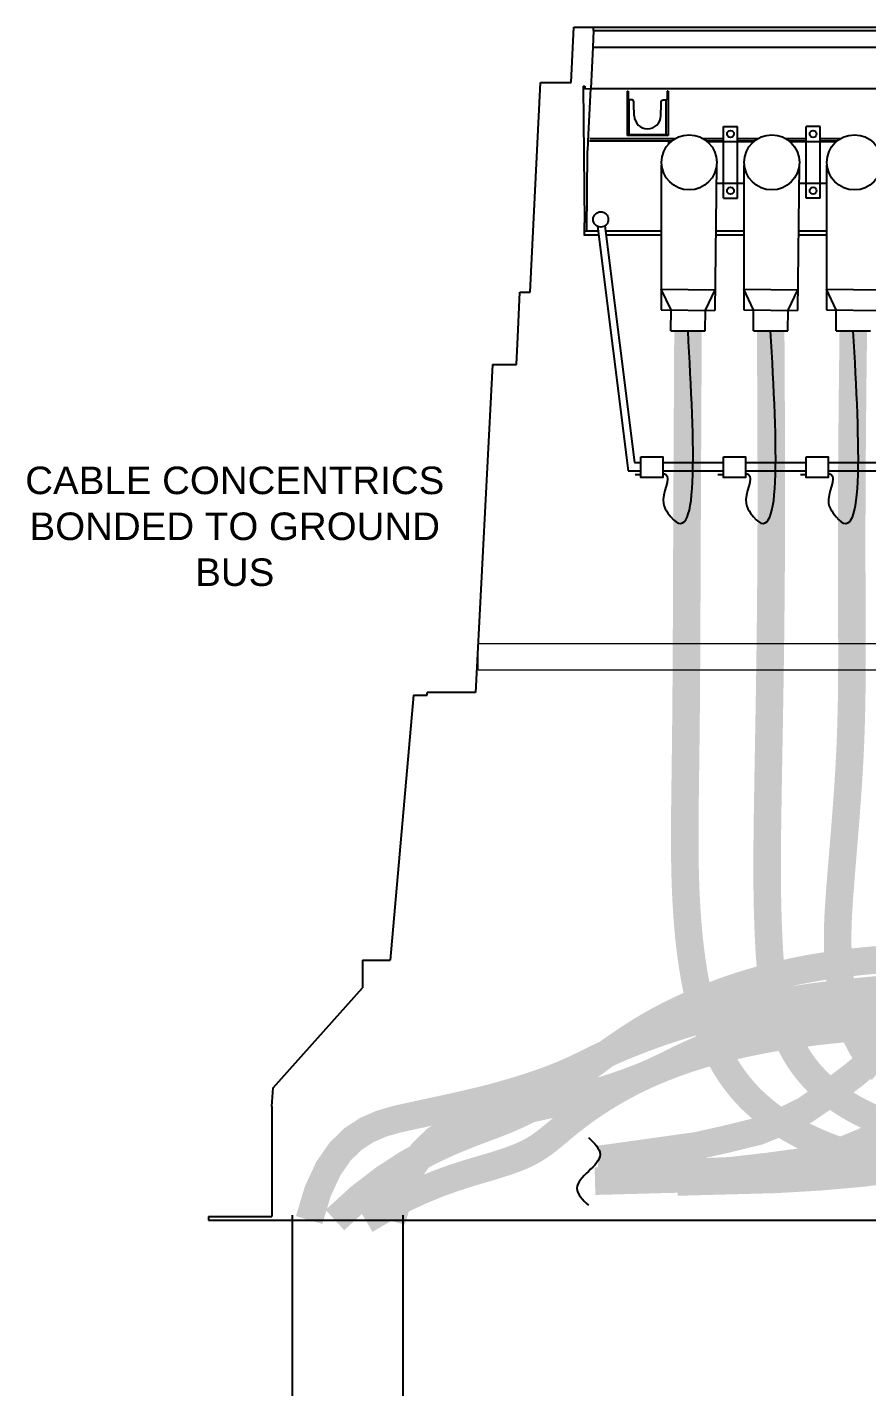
# Model space of a CAD drawing. Header units: feet. Extents: x -689 to 1837, y -511 to 1546.
# Drawn here: x 919.3 to 980.3, y 1277.7 to 1376.4 of the extents above; entities that cross this region are included whole.
import ezdxf

# ---------------------------------------------------------------- set-up
doc = ezdxf.new("R2010")
doc.units = ezdxf.units.FT
doc.header["$MEASUREMENT"] = 0
for name, color, linetype in [('CABLE', 2, 'Continuous'), ('EQUIPMENT', 6, 'Continuous'), ('TEXT', 1, 'Continuous')]:
    doc.layers.add(name, color=color, linetype=linetype)
doc.layers.add('CONDUIT', color=6, linetype='Continuous', lineweight=18)
doc.styles.add('NEI-A', font='arial.ttf')

msp = doc.modelspace()

# ---------------------------------------------------------------- linework, layer by layer
at = {"layer": 'CABLE', "const_width": 2}
for points in [[(967.27106, 1354.39136), (967.26477, 1353.22388), (967.25925, 1352.1955), (967.25441, 1351.29002), (967.25016, 1350.49129), (967.24641, 1349.78312), (967.24307, 1349.14934), (967.24006, 1348.57378), (967.23729, 1348.04025), (967.23468, 1347.53475), (967.2322, 1347.05187), (967.22983, 1346.58839), (967.22757, 1346.14105), (967.22539, 1345.70663), (967.22327, 1345.28188), (967.22121, 1344.86357), (967.21918, 1344.44847), (967.21717, 1344.03386), (967.21518, 1343.61922), (967.21321, 1343.20453), (967.21126, 1342.78981), (967.20934, 1342.37504), (967.20743, 1341.96022), (967.20555, 1341.54536), (967.20369, 1341.13045), (967.20185, 1340.71549), (967.20004, 1340.30048), (967.19825, 1339.88542), (967.19648, 1339.47031), (967.19473, 1339.05514), (967.19301, 1338.63993), (967.1913, 1338.22468), (967.18962, 1337.80937), (967.18795, 1337.39401), (967.18629, 1336.9786), (967.18465, 1336.56317), (967.183, 1336.1477), (967.18135, 1335.7322), (967.17968, 1335.3167), (967.17799, 1334.90118), (967.17628, 1334.48565), (967.17454, 1334.07013), (967.17275, 1333.65463), (967.17092, 1333.23914), (967.16903, 1332.82368), (967.16708, 1332.40825), (967.16505, 1331.99287), (967.16295, 1331.57755), (967.16075, 1331.16229), (967.15846, 1330.74709), (967.15607, 1330.33198), (967.15356, 1329.91695), (967.15094, 1329.50202), (967.14819, 1329.08719), (967.1453, 1328.67247), (967.14226, 1328.25788), (967.13908, 1327.84341), (967.13574, 1327.42908), (967.13222, 1327.01489), (967.12854, 1326.60086), (967.12466, 1326.187), (967.1206, 1325.7733), (967.11634, 1325.35978), (967.11188, 1324.94645), (967.10719, 1324.53331), (967.1023, 1324.12038), (967.09721, 1323.70764), (967.09198, 1323.29509), (967.08662, 1322.88272), (967.08119, 1322.47052), (967.0757, 1322.05849), (967.07019, 1321.64661), (967.06471, 1321.23489), (967.0593, 1320.8233), (967.05407, 1320.41181), (967.04915, 1320.00037), (967.04467, 1319.58894), (967.04076, 1319.17749), (967.03754, 1318.76596), (967.03514, 1318.35431), (967.0337, 1317.9425), (967.03333, 1317.53048), (967.03419, 1317.11821), (967.0364, 1316.70564), (967.04012, 1316.29272), (967.04547, 1315.87941), (967.05261, 1315.46565), (967.06167, 1315.0514), (967.0728, 1314.6366), (967.08612, 1314.22122), (967.10181, 1313.80523), (967.11999, 1313.38858), (967.14082, 1312.97126), (967.16444, 1312.55323), (967.19102, 1312.13446), (967.22069, 1311.71494), (967.2536, 1311.29461), (967.28993, 1310.8735), (967.32989, 1310.45177), (967.37374, 1310.02962), (967.42173, 1309.60725), (967.4741, 1309.18486), (967.53111, 1308.76265), (967.593, 1308.34083), (967.66001, 1307.9196), (967.73242, 1307.49918), (967.81052, 1307.0799), (967.89462, 1306.66213), (967.98505, 1306.24622), (968.08212, 1305.83252), (968.18614, 1305.42139), (968.29742, 1305.0132), (968.4163, 1304.60829), (968.54307, 1304.20702), (968.67805, 1303.80976), (968.82157, 1303.41686), (968.97393, 1303.02868), (969.13546, 1302.64559), (969.30647, 1302.26794), (969.48727, 1301.89609), (969.67819, 1301.53041), (969.87952, 1301.17123), (970.09146, 1300.81883), (970.3142, 1300.47349), (970.54793, 1300.13547), (970.79283, 1299.80503), (971.04909, 1299.48243), (971.31689, 1299.16794), (971.59642, 1298.86183), (971.8878, 1298.56432), (972.19086, 1298.2754), (972.50538, 1297.99506), (972.83113, 1297.72324), (973.16789, 1297.45993), (973.51541, 1297.20508), (973.87348, 1296.95865), (974.24187, 1296.72061), (974.62033, 1296.49091), (975.00858, 1296.26948), (975.40629, 1296.0562), (975.81315, 1295.851), (976.22887, 1295.65376), (976.65313, 1295.46441), (977.08561, 1295.28283), (977.52602, 1295.10895), (977.97403, 1294.94265), (978.42934, 1294.78385), (978.89164, 1294.63245), (979.36062, 1294.48836), (979.83597, 1294.35147), (980.31738, 1294.2217), (980.80453, 1294.09895), (981.29713, 1293.98313)], [(973.27106, 1354.39136), (973.29305, 1350.79689), (973.30773, 1347.63708), (973.31587, 1344.86135), (973.31823, 1342.41909), (973.31558, 1340.25971), (973.30867, 1338.3326), (973.29828, 1336.58719), (973.28517, 1334.97286), (973.27005, 1333.44736), (973.25338, 1332.00175), (973.23558, 1330.63545), (973.21706, 1329.34784), (973.19823, 1328.13834), (973.17951, 1327.00635), (973.1613, 1325.95127), (973.14403, 1324.97251), (973.12801, 1324.06792), (973.11324, 1323.22919), (973.09961, 1322.44647), (973.08703, 1321.70989), (973.07539, 1321.00962), (973.0646, 1320.33578), (973.05455, 1319.67852), (973.04515, 1319.02799), (973.03639, 1318.37601), (973.02859, 1317.72108), (973.02218, 1317.06341), (973.01756, 1316.40317), (973.01515, 1315.74056), (973.01538, 1315.07577), (973.01866, 1314.40898), (973.0254, 1313.74038), (973.03593, 1313.07109), (973.05025, 1312.40591), (973.06825, 1311.75056), (973.08984, 1311.11077), (973.11492, 1310.49227), (973.14339, 1309.90076), (973.17515, 1309.34199), (973.21011, 1308.82168), (973.24822, 1308.34374), (973.28966, 1307.9048), (973.33465, 1307.49972), (973.38345, 1307.12332), (973.43627, 1306.77044), (973.49334, 1306.4359), (973.55491, 1306.11454), (973.62119, 1305.8012), (973.69243, 1305.4916), (973.76879, 1305.18499), (973.85046, 1304.88152), (973.93761, 1304.58134), (974.03043, 1304.28459), (974.12908, 1303.99142), (974.23375, 1303.70197), (974.3446, 1303.4164), (974.46182, 1303.13484), (974.58557, 1302.85743), (974.716, 1302.58432), (974.85328, 1302.31562), (974.99755, 1302.05148), (975.14899, 1301.79204), (975.30775, 1301.53743), (975.47399, 1301.28779), (975.64784, 1301.04323), (975.82929, 1300.8038), (976.01832, 1300.56951), (976.2149, 1300.34041), (976.41899, 1300.1165), (976.63057, 1299.89783), (976.84961, 1299.6844), (977.07607, 1299.47625), (977.3099, 1299.27338), (977.55099, 1299.07578), (977.79918, 1298.88339), (978.05432, 1298.69617), (978.31628, 1298.51409), (978.58491, 1298.33709), (978.86006, 1298.16514), (979.14158, 1297.9982), (979.42934, 1297.83621), (979.72318, 1297.67915), (980.02296, 1297.52695), (980.32853, 1297.37959), (980.63974, 1297.23702), (980.95645, 1297.09919), (981.2785, 1296.96607)], [(979.27106, 1354.39136), (979.22649, 1350.73084), (979.19433, 1347.52646), (979.17278, 1344.73588), (979.16003, 1342.31675), (979.15425, 1340.2267), (979.15362, 1338.4234), (979.15635, 1336.86448), (979.1606, 1335.5076), (979.16482, 1334.31409), (979.1685, 1333.26001), (979.17138, 1332.32513), (979.17319, 1331.4892), (979.17369, 1330.73198), (979.1726, 1330.03322), (979.16968, 1329.37268), (979.16466, 1328.73012), (979.15729, 1328.08862), (979.14731, 1327.44457), (979.13447, 1326.79769), (979.11852, 1326.14771), (979.0992, 1325.49434), (979.07626, 1324.83731), (979.04945, 1324.17634), (979.01852, 1323.51116), (978.98331, 1322.84155), (978.9441, 1322.16764), (978.90124, 1321.48961), (978.85511, 1320.80766), (978.80606, 1320.12199), (978.75448, 1319.43278), (978.70073, 1318.74023), (978.64517, 1318.04453), (978.58828, 1317.34686), (978.53097, 1316.65229), (978.47427, 1315.9669), (978.4192, 1315.29675), (978.36677, 1314.64791), (978.31801, 1314.02644), (978.27395, 1313.43841), (978.2356, 1312.88988), (978.20375, 1312.38501), (978.17828, 1311.92028), (978.15882, 1311.49029), (978.14502, 1311.0896), (978.13652, 1310.71281), (978.13296, 1310.35449), (978.13398, 1310.00921), (978.13922, 1309.67157), (978.1484, 1309.33706), (978.16163, 1309.00489), (978.17909, 1308.67518), (978.20096, 1308.34807), (978.22743, 1308.02369), (978.25867, 1307.70216), (978.29488, 1307.38361), (978.33623, 1307.06817), (978.38291, 1306.75598), (978.4351, 1306.44715), (978.49299, 1306.14182), (978.55675, 1305.84011), (978.62658, 1305.54216), (978.70266, 1305.24809), (978.78517, 1304.95804), (978.87429, 1304.67212), (978.96994, 1304.39075), (979.07098, 1304.11545), (979.176, 1303.84799), (979.28359, 1303.59017), (979.39235, 1303.34378), (979.50085, 1303.11062), (979.60771, 1302.89247), (979.71149, 1302.69112), (979.81118, 1302.5077), (979.90723, 1302.34073), (980.00046, 1302.18806), (980.0917, 1302.04753), (980.18178, 1301.917), (980.27153, 1301.79432), (980.36178, 1301.67734), (980.45336, 1301.56392), (980.54729, 1301.45203), (980.64542, 1301.34021), (980.74981, 1301.22711), (980.86251, 1301.11141), (980.98557, 1300.99177), (981.12104, 1300.86685), (981.27097, 1300.73532)], [(981.52006, 1308.74794), (981.10078, 1308.71526), (980.6836, 1308.67984), (980.26862, 1308.64164), (979.85595, 1308.60065), (979.4457, 1308.55683), (979.03797, 1308.51016), (978.63286, 1308.46064), (978.23046, 1308.40822), (977.83086, 1308.35291), (977.43416, 1308.29467), (977.04045, 1308.23349), (976.64981, 1308.16936), (976.26234, 1308.10225), (975.87812, 1308.03215), (975.49717, 1307.95907), (975.11947, 1307.88304), (974.74504, 1307.80405), (974.37386, 1307.72214), (974.00595, 1307.63732), (973.6413, 1307.54961), (973.27991, 1307.45902), (972.92177, 1307.36557), (972.56686, 1307.2693), (972.21514, 1307.17022), (971.86658, 1307.06837), (971.52114, 1306.96379), (971.17879, 1306.85649), (970.8395, 1306.74651), (970.50323, 1306.63389), (970.16995, 1306.51864), (969.83962, 1306.4008), (969.51221, 1306.2804), (969.18769, 1306.15746), (968.86602, 1306.03203), (968.54717, 1305.90413), (968.2311, 1305.77378), (967.91778, 1305.64102), (967.60717, 1305.50588), (967.29925, 1305.36839), (966.99398, 1305.22857), (966.69131, 1305.08647), (966.39123, 1304.9421), (966.09369, 1304.79549), (965.79867, 1304.64669), (965.50612, 1304.49571), (965.21537, 1304.3421), (964.92313, 1304.18342), (964.62549, 1304.01674), (964.31852, 1303.83914), (963.9983, 1303.64769), (963.66089, 1303.43947), (963.30238, 1303.21155), (962.91884, 1302.961), (962.50775, 1302.6858), (962.07213, 1302.38754), (961.61642, 1302.06868), (961.14506, 1301.73171), (960.66247, 1301.37911), (960.17309, 1301.01336), (959.68136, 1300.63695), (959.19169, 1300.25235), (958.70451, 1299.86166), (958.20418, 1299.46549), (957.67101, 1299.06404), (957.08535, 1298.65753), (956.42754, 1298.24618), (955.67789, 1297.8302), (954.81676, 1297.40981), (953.82447, 1296.98523), (952.68687, 1296.54953), (951.41194, 1296.06728), (950.01315, 1295.4959), (948.50398, 1294.79282), (946.89792, 1293.91547), (945.20845, 1292.82127), (943.44906, 1291.46766), (941.63322, 1289.81204)], [(981.3234, 1306.55178), (980.90502, 1306.5168), (980.48929, 1306.48024), (980.07625, 1306.4421), (979.6659, 1306.40237), (979.25829, 1306.36105), (978.85341, 1306.31814), (978.45127, 1306.27363), (978.05184, 1306.22751), (977.65512, 1306.17979), (977.26107, 1306.13045), (976.8697, 1306.0795), (976.48097, 1306.02694), (976.09488, 1305.97275), (975.71141, 1305.91694), (975.33053, 1305.8595), (974.95224, 1305.80043), (974.57652, 1305.73973), (974.20335, 1305.67739), (973.83271, 1305.6134), (973.46458, 1305.54778), (973.09896, 1305.4805), (972.73582, 1305.41157), (972.37514, 1305.34099), (972.01691, 1305.26875), (971.66112, 1305.19484), (971.30774, 1305.11927), (970.95676, 1305.04203), (970.60816, 1304.96312), (970.26192, 1304.88253), (969.91803, 1304.80027), (969.57648, 1304.71632), (969.23723, 1304.63068), (968.90029, 1304.54336), (968.56562, 1304.45434), (968.23322, 1304.36362), (967.90306, 1304.27121), (967.57514, 1304.17709), (967.24943, 1304.08126), (966.92591, 1303.98373), (966.60457, 1303.88448), (966.2854, 1303.78351), (965.96837, 1303.68082), (965.65347, 1303.57641), (965.34068, 1303.47027), (965.02999, 1303.3624), (964.72137, 1303.25279), (964.41482, 1303.14145), (964.11031, 1303.02836), (963.80783, 1302.91353), (963.50735, 1302.79696), (963.20888, 1302.67863), (962.91238, 1302.55854), (962.61784, 1302.4367), (962.32524, 1302.31309), (962.03457, 1302.18772), (961.74581, 1302.06058), (961.45894, 1301.93167), (961.17395, 1301.80098), (960.89082, 1301.66851), (960.60953, 1301.53426), (960.33006, 1301.39822), (960.05149, 1301.26028), (959.76922, 1301.11988), (959.47773, 1300.97632), (959.17152, 1300.82893), (958.84508, 1300.67703), (958.49289, 1300.51994), (958.10944, 1300.35698), (957.68923, 1300.18747), (957.22828, 1300.01114), (956.7288, 1299.82934), (956.19454, 1299.64384), (955.62922, 1299.45641), (955.03661, 1299.26881), (954.42044, 1299.08281), (953.78446, 1298.90018), (953.13242, 1298.72267), (952.46642, 1298.55132), (951.78207, 1298.38415), (951.07334, 1298.21848), (950.33419, 1298.05158), (949.55861, 1297.88077), (948.74056, 1297.70332), (947.87402, 1297.51655), (946.95294, 1297.31774), (945.97692, 1297.09412), (944.96795, 1296.79261), (943.95362, 1296.35008), (942.96155, 1295.70338), (942.01934, 1294.78937), (941.15458, 1293.54491), (940.39489, 1291.90685), (939.76786, 1289.81204)], [(981.3088, 1305.79917), (980.93051, 1305.7401), (980.55479, 1305.6794), (980.18162, 1305.61705), (979.81098, 1305.55307), (979.44285, 1305.48744), (979.07723, 1305.42017), (978.71409, 1305.35124), (978.35341, 1305.28065), (977.99518, 1305.20841), (977.63939, 1305.13451), (977.28601, 1305.05894), (976.93503, 1304.9817), (976.58643, 1304.90279), (976.24019, 1304.8222), (975.8963, 1304.73993), (975.55475, 1304.65598), (975.2155, 1304.57035), (974.87856, 1304.48302), (974.54389, 1304.394), (974.21149, 1304.30329), (973.88133, 1304.21087), (973.55341, 1304.11675), (973.2277, 1304.02093), (972.90418, 1303.92339), (972.58284, 1303.82414), (972.26367, 1303.72318), (971.94664, 1303.62049), (971.63174, 1303.51607), (971.31895, 1303.40994), (971.00826, 1303.30206), (970.69964, 1303.19246), (970.39309, 1303.08112), (970.08858, 1302.96803), (969.7861, 1302.8532), (969.48562, 1302.73662), (969.18715, 1302.61829), (968.89065, 1302.49821), (968.59611, 1302.37636), (968.30351, 1302.25276), (968.01284, 1302.12739), (967.72408, 1302.00025), (967.43721, 1301.87133), (967.15222, 1301.74065), (966.86909, 1301.60818), (966.5878, 1301.47393), (966.30833, 1301.33789), (966.02976, 1301.19995), (965.74749, 1301.05954), (965.456, 1300.91598), (965.14979, 1300.76859), (964.82335, 1300.61669), (964.47116, 1300.45961), (964.08771, 1300.29665), (963.6675, 1300.12714), (963.20655, 1299.9508), (962.70707, 1299.769), (962.17281, 1299.58351), (961.60749, 1299.39608), (961.01488, 1299.20848), (960.39871, 1299.02248), (959.76273, 1298.83985), (959.11069, 1298.66234), (958.44469, 1298.49098), (957.76034, 1298.32382), (957.05161, 1298.15814), (956.31246, 1297.99125), (955.53688, 1297.82043), (954.71883, 1297.64299), (953.85229, 1297.45622), (952.93121, 1297.25741), (951.95519, 1297.03378), (950.94622, 1296.73228), (949.93189, 1296.28975), (948.93982, 1295.64305), (947.99761, 1294.72904), (947.13285, 1293.48457), (946.37316, 1291.84651), (945.74613, 1289.75171)], [(981.81305, 1303.93187), (981.24082, 1303.90242), (980.66953, 1303.86887), (980.09942, 1303.83117), (979.53071, 1303.78926), (978.96362, 1303.74311), (978.39836, 1303.69264), (977.83518, 1303.63782), (977.27428, 1303.57859), (976.7159, 1303.51491), (976.16025, 1303.44671), (975.60756, 1303.37396), (975.05805, 1303.29659), (974.51195, 1303.21455), (973.96948, 1303.12781), (973.43086, 1303.03629), (972.89632, 1302.93996), (972.36607, 1302.83877), (971.84035, 1302.73265), (971.31937, 1302.62156), (970.80336, 1302.50546), (970.29254, 1302.38428), (969.78714, 1302.25797), (969.28738, 1302.12649), (968.79347, 1301.98979), (968.30566, 1301.84781), (967.82414, 1301.7005), (967.34906, 1301.54785), (966.88058, 1301.38985), (966.41882, 1301.22648), (965.96393, 1301.05771), (965.51605, 1300.88355), (965.07532, 1300.70398), (964.64188, 1300.51897), (964.21582, 1300.32855), (963.79707, 1300.13278), (963.38551, 1299.93176), (962.98101, 1299.72561), (962.58345, 1299.51443), (962.19272, 1299.2983), (961.80869, 1299.07734), (961.43123, 1298.85165), (961.06036, 1298.62143), (960.69661, 1298.3873), (960.34065, 1298.15001), (959.99313, 1297.91027), (959.65472, 1297.66883), (959.32608, 1297.42641), (959.00788, 1297.18374), (958.70077, 1296.94155), (958.40492, 1296.70067), (958.11844, 1296.46229), (957.83896, 1296.22769), (957.56409, 1295.99816), (957.29144, 1295.77496), (957.01864, 1295.5594), (956.7433, 1295.35275), (956.46303, 1295.15628), (956.1738, 1294.97047), (955.86502, 1294.79241), (955.52441, 1294.61839), (955.13974, 1294.4447), (954.69873, 1294.26763), (954.18914, 1294.08345), (953.59871, 1293.88845), (952.91518, 1293.67891), (952.12872, 1293.44874), (951.23909, 1293.18229), (950.24849, 1292.86153), (949.15912, 1292.46843), (947.97316, 1291.98496), (946.69281, 1291.39309), (945.32024, 1290.6748), (943.85767, 1289.81204)], [(982.71852, 1303.33487), (981.07217, 1301.81785), (979.35819, 1300.3828), (977.58436, 1299.0341), (975.75844, 1297.77611), (974.01159, 1296.91295), (972.3578, 1296.25187), (970.0425, 1295.68524), (967.96347, 1295.21304), (960.87582, 1294.22142)], [(981.27256, 1296.01827), (978.60161, 1294.90957), (975.85922, 1294.08208), (973.07057, 1293.7027), (970.28536, 1293.38513), (967.48146, 1293.27305), (960.7334, 1293.40381)], [(983.15197, 1294.98123), (980.12067, 1294.24237), (977.06098, 1293.68846), (973.97763, 1293.28867), (970.87536, 1293.01217), (967.7589, 1292.82815), (960.51815, 1292.63358)], [(983.03925, 1293.62813), (979.9559, 1293.22833), (976.85363, 1292.95184), (973.73717, 1292.76782), (966.49642, 1292.57325)]]:
    msp.add_lwpolyline(points, dxfattribs=at)
at = {"layer": 'CABLE', "ltscale": 0.5}
msp.add_spline([(960.04505, 1295.80919), (960.88556, 1294.57811), (960.04505, 1293.34702), (959.20454, 1292.11594), (960.04505, 1290.88485)], degree=3, dxfattribs=at)
at = {"layer": 'CONDUIT'}
msp.add_lwpolyline([(952.02952, 1331.67733), (1056.60196, 1331.67733), (1056.60196, 1329.74034), (952.02952, 1329.74034)], close=True, dxfattribs=at)
at = {"layer": 'EQUIPMENT'}
for p, q in [((958.78947, 1372.42454), (958.97624, 1376.43792)), ((958.97624, 1376.43792), (1049.69573, 1376.43792)), ((960.39953, 1376.20468), (960.39953, 1376.43792)), ((960.39953, 1376.20468), (960.35277, 1374.99111)), ((960.39953, 1376.2044), (1048.27244, 1376.2044)), ((960.35277, 1374.99111), (960.21304, 1371.981)), ((960.35297, 1374.99544), (1048.31925, 1374.99)), ((955.80261, 1357.18723), (956.54939, 1372.42426)), ((956.54939, 1372.42426), (958.78947, 1372.42454)), ((959.65274, 1372.14425), (959.74627, 1362.22741)), ((959.65274, 1372.14425), (959.76951, 1372.14425)), ((959.76951, 1372.14425), (959.76951, 1371.95776)), ((959.76951, 1371.95776), (960.21304, 1371.981)), ((960.02628, 1368.15411), (960.21304, 1371.981)), ((960.21304, 1371.981), (1048.45892, 1371.981)), ((962.85726, 1371.79438), (962.85699, 1368.57426)), ((962.85726, 1371.79438), (962.92726, 1371.79466)), ((962.92726, 1371.79466), (962.92726, 1371.23464)), ((965.75005, 1371.79466), (965.75005, 1371.23464)), ((965.82005, 1371.79438), (965.75005, 1371.79466)), ((965.82005, 1371.79438), (965.82005, 1368.57426)), ((962.92726, 1371.23464), (962.99699, 1371.16463)), ((963.20699, 1371.16463), (962.99699, 1371.16463)), ((962.99727, 1371.14111), (962.99699, 1371.16463)), ((962.99699, 1368.62102), (962.99727, 1371.14111)), ((963.277, 1371.14139), (963.20699, 1371.16463)), ((963.32348, 1371.09463), (963.277, 1371.14139)), ((963.347, 1371.02463), (963.32348, 1371.09463)), ((963.347, 1370.83814), (963.347, 1371.02463)), ((963.37024, 1369.99811), (963.347, 1370.83814)), ((965.30707, 1369.99811), (965.33031, 1370.83814)), ((965.33031, 1371.02463), (965.35383, 1371.09463)), ((965.33031, 1370.83814), (965.33031, 1371.02463)), ((965.35383, 1371.09463), (965.40031, 1371.14139)), ((965.40031, 1371.14139), (965.47032, 1371.16463)), ((965.47032, 1371.16463), (965.68032, 1371.16463)), ((965.68004, 1371.14111), (965.68032, 1371.16463)), ((965.68004, 1368.62102), (965.68004, 1371.14111)), ((965.75005, 1371.23464), (965.68032, 1371.16463)), ((962.99699, 1368.62102), (962.85699, 1368.57426)), ((965.82005, 1368.57426), (962.85699, 1368.57426)), ((965.68004, 1368.62102), (962.99699, 1368.62102)), ((965.68004, 1368.62102), (965.82005, 1368.57426)), ((969.85505, 1364.02094), (969.85505, 1369.22094)), ((969.85505, 1369.22094), (970.85505, 1369.22094)), ((970.85505, 1364.02094), (970.85505, 1369.22094)), ((976.85505, 1369.22094), (975.85505, 1369.22094)), ((975.85505, 1364.02094), (975.85505, 1369.22094)), ((976.85505, 1364.02094), (976.85505, 1369.22094)), ((959.97952, 1367.31436), (960.02797, 1367.9441)), ((960.02797, 1367.9441), (960.02628, 1368.15411)), ((966.07076, 1368.15411), (960.11952, 1368.15411)), ((960.14276, 1368.36411), (966.37457, 1368.36411)), ((968.33553, 1368.36411), (969.85505, 1368.36411)), ((969.85505, 1368.15411), (968.63934, 1368.15411)), ((970.85505, 1368.36411), (972.37457, 1368.36411)), ((972.07076, 1368.15411), (970.85505, 1368.15411)), ((974.33553, 1368.36411), (975.85505, 1368.36411)), ((975.85505, 1368.15411), (974.63934, 1368.15411)), ((976.85505, 1368.36411), (978.37457, 1368.36411)), ((978.07076, 1368.15411), (976.85505, 1368.15411)), ((959.93303, 1361.64415), (959.97952, 1367.31436)), ((965.33181, 1366.41093), (965.33181, 1355.91093)), ((969.33181, 1366.41093), (969.22545, 1355.87164)), ((971.33181, 1366.41093), (971.33181, 1355.91093)), ((975.33181, 1366.41093), (975.22545, 1355.87164)), ((977.33181, 1366.41093), (977.33181, 1355.91093)), ((969.85505, 1364.02094), (970.85505, 1364.02094)), ((976.85505, 1364.02094), (975.85505, 1364.02094)), ((959.71727, 1361.64415), (960.74033, 1361.64415)), ((959.74666, 1361.33299), (959.74627, 1362.22741)), ((960.69825, 1361.97923), (962.92869, 1344.21835)), ((961.23842, 1362.0182), (963.39742, 1344.82617)), ((961.2854, 1361.64415), (965.33181, 1361.64415)), ((969.2837, 1361.64415), (971.33181, 1361.64415)), ((975.2837, 1361.64415), (977.33181, 1361.64415)), ((960.77935, 1361.33344), (959.70179, 1361.33297)), ((965.33181, 1361.33543), (961.32439, 1361.33368)), ((971.33181, 1361.33805), (969.2806, 1361.33716)), ((977.33181, 1361.34068), (975.28063, 1361.33978)), ((954.91609, 1353.92035), (955.0561, 1357.18723)), ((955.0561, 1357.18723), (955.80261, 1357.18723)), ((965.33181, 1357.41093), (969.24058, 1357.37148)), ((966.03632, 1355.90382), (965.33181, 1357.41093)), ((968.53607, 1355.87859), (969.24058, 1357.37148)), ((971.33181, 1357.41093), (975.24058, 1357.37148)), ((972.03632, 1355.90382), (971.33181, 1357.41093)), ((974.53607, 1355.87859), (975.24058, 1357.37148)), ((977.33181, 1357.41093), (981.24058, 1357.37148)), ((978.03632, 1355.90382), (977.33181, 1357.41093)), ((965.33181, 1355.91093), (969.22545, 1355.87164)), ((966.02106, 1354.39136), (966.03632, 1355.90382)), ((968.52106, 1354.39136), (968.53607, 1355.87859)), ((971.33181, 1355.91093), (975.22545, 1355.87164)), ((972.02106, 1354.39136), (972.03632, 1355.90382)), ((974.52106, 1354.39136), (974.53607, 1355.87859)), ((977.33181, 1355.91093), (981.22545, 1355.87164)), ((978.02106, 1354.39136), (978.03632, 1355.90382)), ((954.8138, 1351.93749), (954.91609, 1353.92035)), ((966.02106, 1354.39136), (968.52106, 1354.39136)), ((972.02106, 1354.39136), (974.52106, 1354.39136)), ((978.02106, 1354.39136), (980.52106, 1354.39136)), ((953.07251, 1351.93704), (951.83598, 1328.12353)), ((953.07251, 1351.93704), (954.8138, 1351.93749)), ((963.39742, 1344.82617), (963.83745, 1344.82617)), ((965.43832, 1344.82617), (969.83745, 1344.82617)), ((971.43832, 1344.82617), (975.83745, 1344.82617)), ((977.43832, 1344.82617), (981.83745, 1344.82617)), ((962.92869, 1344.21835), (963.83745, 1344.21835)), ((965.43832, 1344.21835), (969.83745, 1344.21835)), ((971.43832, 1344.21835), (975.83745, 1344.21835)), ((977.43832, 1344.21835), (981.83745, 1344.21835)), ((951.83598, 1328.12353), (948.33598, 1328.12353)), ((948.33598, 1327.93704), (948.33598, 1328.12353)), ((947.33598, 1327.93704), (945.64848, 1308.68704)), ((947.33598, 1327.93704), (948.33598, 1327.93704)), ((943.64848, 1308.68704), (945.64848, 1308.68704)), ((943.64848, 1308.68704), (943.64848, 1306.68704)), ((937.14848, 1299.42085), (943.64848, 1306.68704)), ((937.04866, 1298.06204), (937.14848, 1299.42085)), ((937.05013, 1298.06204), (937.0494, 1290.06204)), ((932.46098, 1290.06204), (932.46098, 1289.81204)), ((932.46098, 1290.06204), (937.0494, 1290.06204)), ((932.46098, 1289.81204), (1076.21098, 1289.81204))]:
    msp.add_line(p, q, dxfattribs=at)
for points in [[(966.03218, 1368.12094), (965.85505, 1368.12094), (965.85505, 1367.94381)], [(972.03218, 1368.12094), (968.67793, 1368.12094)], [(978.03218, 1368.12094), (974.67793, 1368.12094)], [(969.33991, 1365.12094), (971.35505, 1365.12094)], [(975.33991, 1365.12094), (977.35505, 1365.12094)]]:
    msp.add_lwpolyline(points, dxfattribs=at)
for points in [[(963.83745, 1345.24345), (965.43832, 1345.24345), (965.43832, 1343.72879), (963.83745, 1343.72879)], [(969.83745, 1345.24345), (971.43832, 1345.24345), (971.43832, 1343.72879), (969.83745, 1343.72879)], [(975.83745, 1345.24345), (977.43832, 1345.24345), (977.43832, 1343.72879), (975.83745, 1343.72879)]]:
    msp.add_lwpolyline(points, close=True, dxfattribs=at)
for points in [[(925.80968, 1256.69265), (933.93577, 1264.47057, 0.20460743), (938.56386, 1275.30678), (938.56386, 1290.16196)], [(946.56386, 1290.16196), (946.56386, 1271.89002, -0.20460743), (941.93577, 1261.05381), (931.33925, 1250.91131)]]:
    msp.add_lwpolyline(points, format="xyb", dxfattribs=at)
for centre, radius in [((967.35505, 1366.62094), 2), ((970.35505, 1368.68282), 0.25), ((973.35505, 1366.62094), 2), ((976.35505, 1368.68282), 0.25), ((979.35505, 1366.62094), 2), ((970.35505, 1364.55906), 0.25), ((976.35505, 1364.55906), 0.25), ((960.93376, 1362.47807), 0.55163)]:
    msp.add_circle(centre, radius, dxfattribs=at)
msp.add_arc((964.33866, 1370.02543), 0.9688, 181.615638, 358.3677953, dxfattribs=at)
for points in [[(965.43832, 1344.01986), (965.52988, 1344.0133), (966.15737, 1343.87131), (965.11745, 1342.20789), (968.20864, 1337.36292), (967.72676, 1346.11485), (967.27106, 1354.39136)], [(971.43832, 1344.01986), (971.52988, 1344.0133), (972.15737, 1343.87131), (971.11745, 1342.20789), (974.20864, 1337.36292), (973.72676, 1346.11485), (973.27106, 1354.39136)], [(977.43832, 1344.01986), (977.52988, 1344.0133), (978.15737, 1343.87131), (977.11745, 1342.20789), (980.20864, 1337.36292), (979.72676, 1346.11485), (979.27106, 1354.39136)]]:
    msp.add_open_spline(points, degree=3, knots=[1.92478552, 1.92478552, 1.92478552, 1.92478552, 2.22430804, 4.34550598, 5.11052586, 18.42842856, 18.42842856, 18.42842856, 18.42842856], dxfattribs=at)
for points in [[(963.43915, 1343.96099), (963.57074, 1343.95352), (963.70233, 1343.94606), (963.83745, 1343.94139)], [(969.43915, 1343.96099), (969.57074, 1343.95352), (969.70233, 1343.94606), (969.83745, 1343.94139)], [(975.43915, 1343.96099), (975.57074, 1343.95352), (975.70233, 1343.94606), (975.83745, 1343.94139)]]:
    msp.add_open_spline(points, degree=3, dxfattribs=at)

# ---------------------------------------------------------------- texts
at = {"layer": 'TEXT', "insert": (934.36546, 1344.52779), "char_height": 2, "attachment_point": 2, "style": 'NEI-A'}
msp.add_mtext_dynamic_manual_height_columns('CABLE CONCENTRICS BONDED TO GROUND BUS', width=31.334284, gutter_width=1, heights=[0], dxfattribs=at)

doc.saveas('drawing.dxf')
